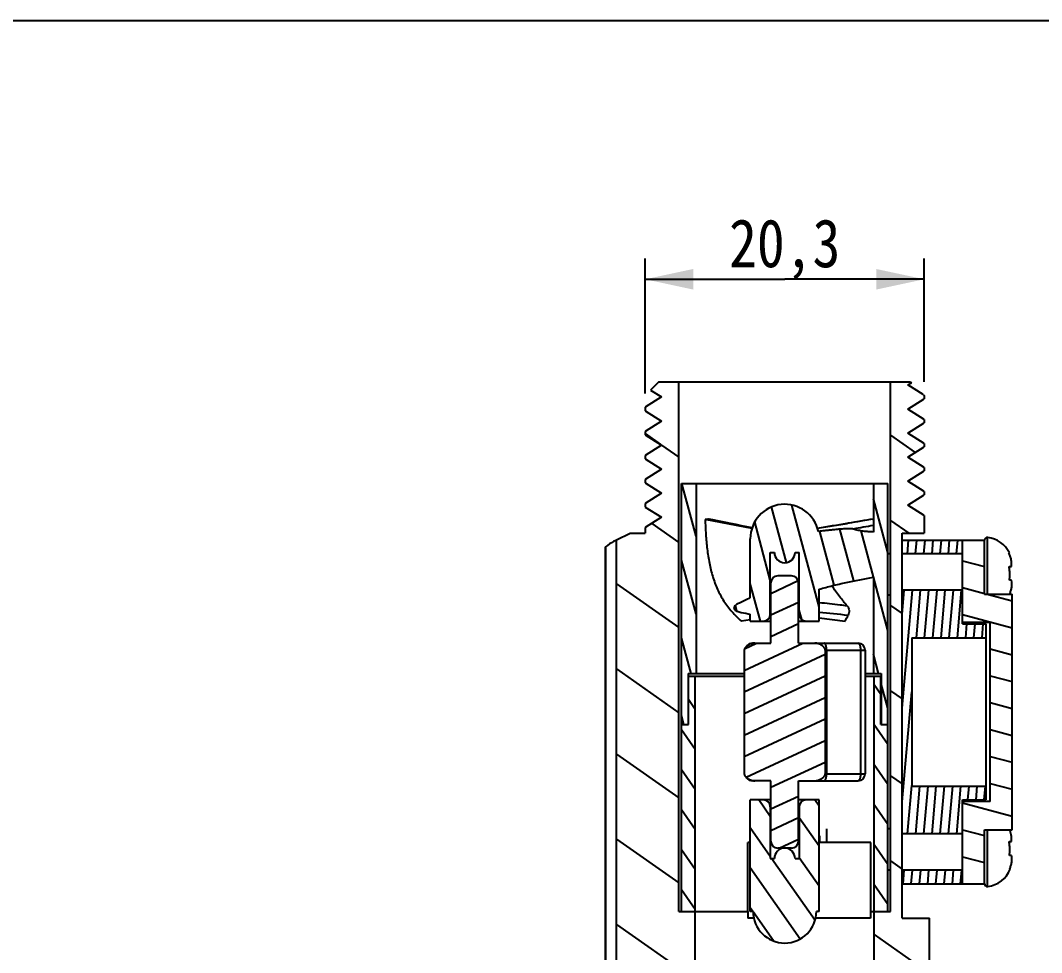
# Model space of a CAD drawing. Header units: millimetres. Extents: x 0 to 297, y 0 to 210.
# Drawn here: x 148.5 to 222.8, y 142.2 to 210 of the extents above; entities that cross this region are included whole.
import ezdxf

# ---------------------------------------------------------------- set-up
doc = ezdxf.new("R2010")
doc.units = ezdxf.units.MM
doc.header["$LTSCALE"] = 16.335
doc.layers.get('0').update_dxf_attribs({"linetype": 'CONTINUOUS'})
doc.layers.add('02___PRT_ALL_AXES', color=7, linetype='CONTINUOUS')
doc.styles.get("Standard").update_dxf_attribs({"font": 'txt', "width": 0.85})
doc.dimstyles.new('DIMSTYLE_1', dxfattribs={"dimtxt": 3.5, "dimasz": 3.5, "dimexe": 0.18, "dimexo": 0.0625, "dimgap": 0.09, "dimtad": 1, "dimdsep": 46, "dimtxsty": 'Standard', "dimblk": '_FILLED', "dimblk1": '_FILLED', "dimblk2": '_FILLED', "dimcen": 0.09, "dimadec": 0, "dimazin": 0, "dimtp": 0.01, "dimtm": 0.01, "dimtfac": 1, "dimtofl": 0, "dimtmove": 0, "dimatfit": 3, "dimldrblk": '_FILLED', "dimfxl": 0, "dimtolj": 1, "dimarcsym": 0})

# ---------------------------------------------------------------- blocks, each defined once
blk = doc.blocks.new('_FILLED')
at = {"color": 0, "linetype": 'ByBlock'}
blk.add_solid([(0, 0), (-1, 0.214), (-1, -0.214)], dxfattribs=at)
blk = doc.blocks.new('*D4')
at = {"color": 2, "linetype": 'Continuous'}
for p, q in [((193.923, 182.87), (193.923, 192.679)), ((214.223, 183.718), (214.223, 192.679)), ((193.923, 191.179), (204.073, 191.179)), ((214.223, 191.179), (204.073, 191.179))]:
    blk.add_line(p, q, dxfattribs=at)
at = {"color": 2, "linetype": 'Continuous', "xscale": 3.5, "yscale": 3.5, "zscale": 3.5, "rotation": 180}
blk.add_blockref('_FILLED', (193.923, 191.179), dxfattribs=at)
at = {"color": 2, "linetype": 'Continuous', "xscale": 3.5, "yscale": 3.5, "zscale": 3.5}
blk.add_blockref('_FILLED', (214.223, 191.179), dxfattribs=at)
at = {"color": 2, "linetype": 'Continuous', "insert": (204.073, 195.554), "char_height": 3.5, "width": 11.9, "attachment_point": 2, "line_spacing_factor": 0.9}
blk.add_mtext('20,3', dxfattribs=at)

msp = doc.modelspace()

# ---------------------------------------------------------------- hatches: boundary and pattern name
at = {"linetype": 'Continuous'}
h = msp.add_hatch(dxfattribs=at)
h.set_pattern_fill('DEFAULT__6', color=2, scale=5.071251, angle=325, style=0, pattern_type=0)
h.set_pattern_definition([(325, (0, 0), (2.90875, 4.15413), [])])
edge = h.paths.add_edge_path()
edge.add_line((194.923, 183.718), (196.373, 183.718))
edge.add_line((196.373, 145.218), (196.373, 183.718))
edge.add_line((196.373, 145.218), (197.573, 145.218))
edge.add_line((197.573, 145.218), (197.573, 128.718))
edge.add_line((194.573, 128.718), (197.573, 128.718))
edge.add_line((194.573, 128.759), (194.573, 128.718))
edge.add_line((193.573, 128.182), (194.573, 128.759))
edge.add_line((194.573, 127.604), (193.573, 128.182))
edge.add_line((194.573, 127.604), (194.573, 127.009))
edge.add_line((193.573, 126.432), (194.573, 127.009))
edge.add_line((194.573, 125.854), (193.573, 126.432))
edge.add_line((194.573, 125.854), (194.573, 125.259))
edge.add_line((193.573, 124.682), (194.573, 125.259))
edge.add_line((194.573, 124.104), (193.573, 124.682))
edge.add_line((194.573, 124.104), (194.573, 123.509))
edge.add_line((193.573, 122.932), (194.573, 123.509))
edge.add_line((194.573, 122.354), (193.573, 122.932))
edge.add_line((194.573, 122.354), (194.573, 121.759))
edge.add_line((193.573, 121.182), (194.573, 121.759))
edge.add_line((194.573, 120.604), (193.573, 121.182))
edge.add_line((194.573, 120.604), (194.573, 120.009))
edge.add_line((193.573, 119.432), (194.573, 120.009))
edge.add_line((194.573, 118.854), (193.573, 119.432))
edge.add_line((194.573, 118.854), (194.573, 117.718))
edge.add_line((192.824, 117.718), (194.573, 117.718))
edge.add_line((192.824, 117.718), (191.835, 118.213))
edge.add_line((191.835, 118.213), (191.835, 172.223))
edge.add_line((191.835, 172.223), (192.824, 172.718))
edge.add_line((192.824, 172.718), (193.923, 172.718))
edge.add_line((193.923, 173.12), (193.923, 172.718))
edge.add_line((195.123, 173.87), (193.923, 173.12))
edge.add_line((193.923, 174.62), (195.123, 173.87))
edge.add_line((193.923, 174.87), (193.923, 174.62))
edge.add_line((195.123, 175.62), (193.923, 174.87))
edge.add_line((193.923, 176.37), (195.123, 175.62))
edge.add_line((193.923, 176.62), (193.923, 176.37))
edge.add_line((195.123, 177.37), (193.923, 176.62))
edge.add_line((193.923, 178.12), (195.123, 177.37))
edge.add_line((193.923, 178.37), (193.923, 178.12))
edge.add_line((195.123, 179.12), (193.923, 178.37))
edge.add_line((193.923, 179.87), (195.123, 179.12))
edge.add_line((193.923, 180.12), (193.923, 179.87))
edge.add_line((195.123, 180.87), (193.923, 180.12))
edge.add_line((193.923, 181.62), (195.123, 180.87))
edge.add_line((193.923, 181.87), (193.923, 181.62))
edge.add_line((195.123, 182.62), (193.923, 181.87))
edge.add_line((194.324, 183.119), (195.123, 182.62))
edge.add_line((194.923, 183.718), (194.324, 183.119))
edge = h.paths.add_edge_path()
edge.add_line((211.773, 183.718), (213.223, 183.718))
edge.add_line((213.223, 183.718), (213.282, 183.658))
edge.add_line((213.023, 183.495), (213.282, 183.658))
edge.add_line((214.148, 182.792), (213.023, 183.495))
edge.add_line((214.148, 182.792), (214.223, 182.718))
edge.add_line((214.223, 182.718), (214.223, 182.495))
edge.add_line((213.023, 181.745), (214.223, 182.495))
edge.add_line((214.223, 180.995), (213.023, 181.745))
edge.add_line((214.223, 180.995), (214.223, 180.745))
edge.add_line((213.023, 179.995), (214.223, 180.745))
edge.add_line((214.223, 179.245), (213.023, 179.995))
edge.add_line((214.223, 179.245), (214.223, 178.995))
edge.add_line((213.023, 178.245), (214.223, 178.995))
edge.add_line((214.223, 177.495), (213.023, 178.245))
edge.add_line((214.223, 177.495), (214.223, 177.245))
edge.add_line((213.023, 176.495), (214.223, 177.245))
edge.add_line((214.223, 175.745), (213.023, 176.495))
edge.add_line((214.223, 175.745), (214.223, 175.495))
edge.add_line((213.023, 174.745), (214.223, 175.495))
edge.add_line((214.223, 173.995), (213.023, 174.745))
edge.add_line((214.223, 173.995), (214.223, 172.718))
edge.add_line((212.608, 172.718), (214.223, 172.718))
edge.add_line((212.608, 144.718), (212.608, 172.718))
edge.add_line((212.608, 144.718), (214.608, 144.718))
edge.add_line((214.608, 141.218), (214.608, 144.718))
edge.add_line((213.308, 141.218), (214.608, 141.218))
edge.add_line((213.308, 140.634), (213.308, 141.218))
edge.add_line((212.808, 139.768), (213.308, 140.634))
edge.add_line((212.558, 139.768), (212.808, 139.768))
edge.add_line((212.058, 140.634), (212.558, 139.768))
edge.add_line((211.558, 139.768), (212.058, 140.634))
edge.add_line((211.308, 139.768), (211.558, 139.768))
edge.add_line((210.808, 140.634), (211.308, 139.768))
edge.add_line((210.573, 140.226), (210.808, 140.634))
edge.add_line((210.573, 145.218), (210.573, 140.226))
edge.add_line((210.573, 145.218), (211.773, 145.218))
edge.add_line((211.773, 145.218), (211.773, 183.718))
edge = h.paths.add_edge_path()
edge.add_line((213.573, 117.718), (215.321, 117.718))
edge.add_line((213.573, 117.979), (213.573, 117.718))
edge.add_line((214.573, 118.557), (213.573, 117.979))
edge.add_line((213.573, 119.134), (214.573, 118.557))
edge.add_line((213.573, 119.729), (213.573, 119.134))
edge.add_line((214.573, 120.307), (213.573, 119.729))
edge.add_line((213.573, 120.884), (214.573, 120.307))
edge.add_line((213.573, 121.479), (213.573, 120.884))
edge.add_line((214.573, 122.057), (213.573, 121.479))
edge.add_line((213.573, 122.634), (214.573, 122.057))
edge.add_line((213.573, 123.229), (213.573, 122.634))
edge.add_line((214.573, 123.807), (213.573, 123.229))
edge.add_line((213.573, 124.384), (214.573, 123.807))
edge.add_line((213.573, 124.979), (213.573, 124.384))
edge.add_line((214.573, 125.557), (213.573, 124.979))
edge.add_line((213.573, 126.134), (214.573, 125.557))
edge.add_line((213.573, 126.729), (213.573, 126.134))
edge.add_line((214.573, 127.307), (213.573, 126.729))
edge.add_line((213.573, 127.884), (214.573, 127.307))
edge.add_line((213.573, 128.718), (213.573, 127.884))
edge.add_line((210.573, 128.718), (213.573, 128.718))
edge.add_line((210.573, 133.168), (210.573, 128.718))
edge.add_line((210.573, 133.168), (210.933, 133.168))
edge.add_line((211.433, 132.302), (210.933, 133.168))
edge.add_line((211.933, 133.168), (211.433, 132.302))
edge.add_line((211.933, 133.168), (212.183, 133.168))
edge.add_line((212.683, 132.302), (212.183, 133.168))
edge.add_line((213.183, 133.168), (212.683, 132.302))
edge.add_line((213.183, 133.168), (213.308, 133.168))
edge.add_line((213.308, 131.718), (213.308, 133.168))
edge.add_line((213.308, 131.718), (214.608, 131.718))
edge.add_line((214.608, 129.718), (214.608, 131.718))
edge.add_line((214.608, 129.718), (216.311, 129.718))
edge.add_line((216.311, 129.718), (216.311, 118.213))
edge.add_line((215.321, 117.718), (216.311, 118.213))
h = msp.add_hatch(dxfattribs=at)
h.set_pattern_fill('DEFAULT__3', color=2, scale=1.46294, angle=285, style=0, pattern_type=0)
h.set_pattern_definition([(285, (0, 0), (1.4130916, 0.378637), [])])
edge = h.paths.add_edge_path()
edge.add_line((211.573, 176.318), (210.523, 176.318))
edge.add_line((211.573, 176.318), (211.573, 158.818))
edge.add_line((211.573, 158.818), (211.098, 158.818))
edge.add_line((211.098, 162.518), (211.098, 158.818))
edge.add_line((210.523, 162.518), (211.098, 162.518))
edge.add_line((210.523, 169.513), (210.523, 162.518))
edge.add_spline(control_points=[(206.573, 168.643), (206.76, 168.697), (207.135, 168.799), (207.699, 168.94), (208.263, 169.07), (208.826, 169.192), (209.391, 169.305), (209.955, 169.412), (210.333, 169.48), (210.523, 169.513)], knot_values=[0, 0, 0, 0, 0.142857, 0.285714, 0.428571, 0.571429, 0.714286, 0.857143, 1, 1, 1, 1], degree=3, periodic=0)
edge.add_line((206.573, 166.318), (206.573, 168.643))
edge.add_line((205.623, 166.318), (206.573, 166.318))
edge.add_spline(control_points=[(205.123, 166.818), (205.123, 166.525), (205.33, 166.318), (205.623, 166.318)], knot_values=[0, 0, 0, 0, 1, 1, 1, 1], weights=[1, 0.804738, 0.804738, 1], degree=3, periodic=0)
edge.add_line((205.123, 166.818), (205.123, 171.318))
edge.add_line((204.823, 171.318), (205.123, 171.318))
edge.add_spline(control_points=[(204.073, 170.568), (204.512, 170.568), (204.823, 170.878), (204.823, 171.318)], knot_values=[0, 0, 0, 0, 1, 1, 1, 1], weights=[1, 0.804738, 0.804738, 1], degree=3, periodic=0)
edge.add_spline(control_points=[(204.073, 170.568), (203.633, 170.568), (203.323, 170.878), (203.323, 171.318)], knot_values=[0, 0, 0, 0, 1, 1, 1, 1], weights=[1, 0.804738, 0.804738, 1], degree=3, periodic=0)
edge.add_line((203.023, 171.318), (203.323, 171.318))
edge.add_line((203.023, 166.818), (203.023, 171.318))
edge.add_spline(control_points=[(203.023, 166.818), (203.023, 166.525), (202.815, 166.318), (202.523, 166.318)], knot_values=[0, 0, 0, 0, 1, 1, 1, 1], weights=[1, 0.804738, 0.804738, 1], degree=3, periodic=0)
edge.add_line((201.573, 166.318), (202.523, 166.318))
edge.add_line((201.573, 166.318), (201.573, 166.829))
edge.add_arc((204.72, 185.324), 18.761, 258.25864, 260.3409)
edge.add_spline(control_points=[(200.78, 167.64), (200.752, 167.628), (200.697, 167.602), (200.619, 167.561), (200.548, 167.517), (200.483, 167.466), (200.429, 167.411), (200.392, 167.353), (200.376, 167.293), (200.383, 167.235), (200.412, 167.18), (200.46, 167.13), (200.523, 167.086), (200.601, 167.046), (200.692, 167.011), (200.793, 166.98), (200.865, 166.963), (200.903, 166.956)], knot_values=[0, 0, 0, 0, 0.066667, 0.133333, 0.2, 0.266667, 0.333333, 0.4, 0.466667, 0.533333, 0.6, 0.666667, 0.733333, 0.8, 0.866667, 0.933333, 1, 1, 1, 1], degree=3, periodic=0)
edge.add_spline(control_points=[(201.573, 168.029), (201.451, 167.961), (201.198, 167.828), (200.923, 167.702), (200.78, 167.64)], knot_values=[0, 0, 0, 0, 0.5, 1, 1, 1, 1], degree=3, periodic=0)
edge.add_line((201.573, 168.029), (201.573, 172.318))
edge.add_spline(control_points=[(201.573, 172.318), (201.573, 173.782), (202.608, 174.818), (204.073, 174.818)], knot_values=[0, 0, 0, 0, 1, 1, 1, 1], weights=[1, 0.804738, 0.804738, 1], degree=3, periodic=0)
edge.add_spline(control_points=[(206.518, 172.838), (206.262, 174.043), (205.304, 174.818), (204.073, 174.818)], knot_values=[0, 0, 0, 0, 1, 1, 1, 1], weights=[1, 0.851463, 0.851463, 1], degree=3, periodic=0)
edge.add_spline(control_points=[(209.051, 173.019), (209.046, 173.021), (209.037, 173.024), (209.022, 173.027), (209.006, 173.031), (208.988, 173.033), (208.969, 173.036), (208.949, 173.038), (208.927, 173.039), (208.904, 173.041), (208.88, 173.042), (208.855, 173.042), (208.828, 173.043), (208.799, 173.043), (208.769, 173.043), (208.738, 173.043), (208.705, 173.042), (208.67, 173.041), (208.633, 173.04), (208.595, 173.039), (208.555, 173.037), (208.513, 173.035), (208.47, 173.033), (208.423, 173.03), (208.372, 173.027), (208.317, 173.024), (208.258, 173.019), (208.192, 173.014), (208.12, 173.009), (208.042, 173.002), (207.955, 172.995), (207.86, 172.986), (207.756, 172.976), (207.643, 172.965), (207.519, 172.953), (207.384, 172.938), (207.237, 172.922), (207.078, 172.905), (206.906, 172.885), (206.721, 172.863), (206.587, 172.846), (206.518, 172.838)], knot_values=[0, 0, 0, 0, 0.025641, 0.051282, 0.076923, 0.102564, 0.128205, 0.153846, 0.179487, 0.205128, 0.230769, 0.25641, 0.282051, 0.307692, 0.333333, 0.358974, 0.384615, 0.410256, 0.435897, 0.461538, 0.487179, 0.512821, 0.538462, 0.564103, 0.589744, 0.615385, 0.641026, 0.666667, 0.692308, 0.717949, 0.74359, 0.769231, 0.794872, 0.820513, 0.846154, 0.871795, 0.897436, 0.923077, 0.948718, 0.974359, 1, 1, 1, 1], degree=3, periodic=0)
edge.add_spline(control_points=[(210.523, 172.803), (210.437, 172.807), (210.268, 172.816), (210.016, 172.834), (209.765, 172.86), (209.519, 172.896), (209.277, 172.945), (209.124, 172.991), (209.051, 173.019)], knot_values=[0, 0, 0, 0, 0.166667, 0.333333, 0.5, 0.666667, 0.833333, 1, 1, 1, 1], degree=3, periodic=0)
edge.add_line((210.523, 176.318), (210.523, 172.803))
edge = h.paths.add_edge_path()
edge.add_line((197.623, 176.318), (196.573, 176.318))
edge.add_line((197.623, 176.318), (197.623, 162.518))
edge.add_line((197.048, 162.518), (197.623, 162.518))
edge.add_line((197.048, 162.518), (197.048, 158.818))
edge.add_line((197.048, 158.818), (196.573, 158.818))
edge.add_line((196.573, 176.318), (196.573, 158.818))
h = msp.add_hatch(dxfattribs=at)
h.set_pattern_fill('DEFAULT__2', color=2, scale=0.594156, angle=85, style=0, pattern_type=0)
h.set_pattern_definition([(85, (0, 0), (-0.5918953, 0.0517841), [])])
edge = h.paths.add_edge_path()
edge.add_line((212.608, 147.218), (212.608, 148.218))
edge.add_line((217.008, 148.218), (212.608, 148.218))
edge.add_line((217.008, 147.218), (217.008, 148.218))
edge.add_line((212.608, 147.218), (217.008, 147.218))
edge = h.paths.add_edge_path()
edge.add_line((212.608, 150.86), (212.608, 168.575))
edge.add_line((217.008, 168.575), (212.608, 168.575))
edge.add_line((217.008, 166.118), (217.008, 168.575))
edge.add_line((217.008, 166.118), (218.708, 166.118))
edge.add_line((218.708, 166.118), (218.708, 165.118))
edge.add_line((213.308, 165.118), (218.708, 165.118))
edge.add_line((213.308, 165.118), (213.308, 154.318))
edge.add_line((213.308, 154.318), (218.708, 154.318))
edge.add_line((218.708, 154.318), (218.708, 153.318))
edge.add_line((217.008, 153.318), (218.708, 153.318))
edge.add_line((217.008, 150.86), (217.008, 153.318))
edge.add_line((217.008, 150.86), (212.608, 150.86))
edge = h.paths.add_edge_path()
edge.add_line((212.608, 171.218), (212.608, 172.218))
edge.add_line((212.608, 172.218), (217.008, 172.218))
edge.add_line((217.008, 171.218), (217.008, 172.218))
edge.add_line((217.008, 171.218), (212.608, 171.218))
h = msp.add_hatch(dxfattribs=at)
h.set_pattern_fill('DEFAULT__1', color=2, scale=1.889404, angle=165, style=0, pattern_type=0)
h.set_pattern_definition([(165, (0, 0), (-0.489014, -1.825024), [])])
edge = h.paths.add_edge_path()
edge.add_line((220.608, 151.156), (220.608, 168.279))
edge.add_line((218.608, 151.156), (220.608, 151.156))
edge.add_line((218.608, 147.218), (218.608, 151.156))
edge.add_line((217.008, 147.218), (218.608, 147.218))
edge.add_line((217.008, 153.218), (217.008, 147.218))
edge.add_line((219.008, 153.218), (217.008, 153.218))
edge.add_line((219.008, 153.218), (219.008, 166.218))
edge.add_line((219.008, 166.218), (217.008, 166.218))
edge.add_line((217.008, 172.218), (217.008, 166.218))
edge.add_line((217.008, 172.218), (218.608, 172.218))
edge.add_line((218.608, 168.279), (218.608, 172.218))
edge.add_line((218.608, 168.279), (220.608, 168.279))
h = msp.add_hatch(dxfattribs=at)
h.set_pattern_fill('DEFAULT__4', color=2, scale=1.420172, angle=205, style=0, pattern_type=0)
h.set_pattern_definition([(205, (0, 0), (0.6001906, -1.287113), [])])
edge = h.paths.add_edge_path()
edge.add_line((206.253, 164.718), (205.073, 164.718))
edge.add_spline(control_points=[(207.014, 164.218), (207.014, 164.237), (207.008, 164.275), (206.987, 164.33), (206.957, 164.38), (206.922, 164.424), (206.882, 164.465), (206.836, 164.505), (206.784, 164.544), (206.725, 164.583), (206.655, 164.62), (206.574, 164.656), (206.482, 164.688), (206.375, 164.711), (206.295, 164.718), (206.253, 164.718)], knot_values=[0, 0, 0, 0, 0.076923, 0.153846, 0.230769, 0.307692, 0.384615, 0.461538, 0.538462, 0.615385, 0.692308, 0.769231, 0.846154, 0.923077, 1, 1, 1, 1], degree=3, periodic=0)
edge.add_line((207.014, 164.218), (207.014, 155.218))
edge.add_spline(control_points=[(206.253, 154.718), (206.295, 154.718), (206.375, 154.724), (206.482, 154.748), (206.575, 154.779), (206.656, 154.815), (206.725, 154.853), (206.785, 154.892), (206.837, 154.931), (206.882, 154.97), (206.922, 155.012), (206.957, 155.056), (206.987, 155.105), (207.008, 155.16), (207.014, 155.198), (207.014, 155.218)], knot_values=[0, 0, 0, 0, 0.076923, 0.153846, 0.230769, 0.307692, 0.384615, 0.461538, 0.538462, 0.615385, 0.692308, 0.769231, 0.846154, 0.923077, 1, 1, 1, 1], degree=3, periodic=0)
edge.add_line((206.253, 154.718), (205.073, 154.718))
edge.add_line((205.073, 150.318), (205.073, 154.718))
edge.add_spline(control_points=[(204.573, 149.818), (204.865, 149.818), (205.073, 150.025), (205.073, 150.318)], knot_values=[0, 0, 0, 0, 1, 1, 1, 1], weights=[1, 0.804738, 0.804738, 1], degree=3, periodic=0)
edge.add_line((204.573, 149.818), (203.573, 149.818))
edge.add_spline(control_points=[(203.573, 149.818), (203.28, 149.818), (203.073, 150.025), (203.073, 150.318)], knot_values=[0, 0, 0, 0, 1, 1, 1, 1], weights=[1, 0.804738, 0.804738, 1], degree=3, periodic=0)
edge.add_line((203.073, 150.318), (203.073, 154.718))
edge.add_line((203.073, 154.718), (201.892, 154.718))
edge.add_spline(control_points=[(201.131, 155.218), (201.131, 155.198), (201.137, 155.16), (201.158, 155.105), (201.188, 155.056), (201.223, 155.011), (201.263, 154.97), (201.309, 154.931), (201.36, 154.891), (201.42, 154.853), (201.49, 154.815), (201.571, 154.779), (201.663, 154.748), (201.77, 154.724), (201.85, 154.718), (201.892, 154.718)], knot_values=[0, 0, 0, 0, 0.076923, 0.153846, 0.230769, 0.307692, 0.384615, 0.461538, 0.538462, 0.615385, 0.692308, 0.769231, 0.846154, 0.923077, 1, 1, 1, 1], degree=3, periodic=0)
edge.add_line((201.131, 164.218), (201.131, 155.218))
edge.add_spline(control_points=[(201.892, 164.718), (201.85, 164.718), (201.77, 164.711), (201.663, 164.688), (201.571, 164.656), (201.49, 164.62), (201.42, 164.582), (201.361, 164.544), (201.309, 164.505), (201.263, 164.465), (201.223, 164.424), (201.188, 164.379), (201.158, 164.33), (201.137, 164.275), (201.131, 164.237), (201.131, 164.218)], knot_values=[0, 0, 0, 0, 0.076923, 0.153846, 0.230769, 0.307692, 0.384615, 0.461538, 0.538462, 0.615385, 0.692308, 0.769231, 0.846154, 0.923077, 1, 1, 1, 1], degree=3, periodic=0)
edge.add_line((203.073, 164.718), (201.892, 164.718))
edge.add_line((203.073, 164.718), (203.073, 169.118))
edge.add_spline(control_points=[(203.073, 169.118), (203.073, 169.411), (203.28, 169.618), (203.573, 169.618)], knot_values=[0, 0, 0, 0, 1, 1, 1, 1], weights=[1, 0.804738, 0.804738, 1], degree=3, periodic=0)
edge.add_line((204.573, 169.618), (203.573, 169.618))
edge.add_spline(control_points=[(205.073, 169.118), (205.073, 169.411), (204.865, 169.618), (204.573, 169.618)], knot_values=[0, 0, 0, 0, 1, 1, 1, 1], weights=[1, 0.804738, 0.804738, 1], degree=3, periodic=0)
edge.add_line((205.073, 164.718), (205.073, 169.118))
h = msp.add_hatch(dxfattribs=at)
h.set_pattern_fill('DEFAULT__5', color=2, scale=1.668143, angle=125, style=0, pattern_type=0)
h.set_pattern_definition([(125, (0, 0), (-1.366463, -0.956808), [])])
edge = h.paths.add_edge_path()
edge.add_line((197.573, 145.218), (197.573, 162.318))
edge.add_line((196.573, 145.218), (197.573, 145.218))
edge.add_line((196.573, 145.218), (196.573, 158.818))
edge.add_line((196.573, 158.818), (197.073, 158.818))
edge.add_line((197.073, 158.818), (197.073, 162.318))
edge.add_line((197.073, 162.318), (197.573, 162.318))
edge = h.paths.add_edge_path()
edge.add_line((210.573, 162.318), (211.073, 162.318))
edge.add_line((211.073, 158.818), (211.073, 162.318))
edge.add_line((211.073, 158.818), (211.573, 158.818))
edge.add_line((211.573, 145.218), (211.573, 158.818))
edge.add_line((210.573, 145.218), (211.573, 145.218))
edge.add_line((210.573, 145.218), (210.573, 162.318))
edge = h.paths.add_edge_path()
edge.add_spline(control_points=[(204.073, 142.918), (202.725, 142.918), (201.773, 143.87), (201.773, 145.218)], knot_values=[0, 0, 0, 0, 1, 1, 1, 1], weights=[1, 0.804738, 0.804738, 1], degree=3, periodic=0)
edge.add_line((201.773, 145.218), (201.573, 145.218))
edge.add_line((201.573, 145.218), (201.573, 153.318))
edge.add_line((202.523, 153.318), (201.573, 153.318))
edge.add_spline(control_points=[(203.023, 152.818), (203.023, 153.111), (202.815, 153.318), (202.523, 153.318)], knot_values=[0, 0, 0, 0, 1, 1, 1, 1], weights=[1, 0.804738, 0.804738, 1], degree=3, periodic=0)
edge.add_line((203.023, 152.818), (203.023, 149.068))
edge.add_line((203.023, 149.068), (203.323, 149.068))
edge.add_spline(control_points=[(204.073, 149.818), (203.633, 149.818), (203.323, 149.507), (203.323, 149.068)], knot_values=[0, 0, 0, 0, 1, 1, 1, 1], weights=[1, 0.804738, 0.804738, 1], degree=3, periodic=0)
edge.add_spline(control_points=[(204.073, 149.818), (204.512, 149.818), (204.823, 149.507), (204.823, 149.068)], knot_values=[0, 0, 0, 0, 1, 1, 1, 1], weights=[1, 0.804738, 0.804738, 1], degree=3, periodic=0)
edge.add_line((204.823, 149.068), (205.123, 149.068))
edge.add_line((205.123, 152.818), (205.123, 149.068))
edge.add_spline(control_points=[(205.123, 152.818), (205.123, 153.111), (205.33, 153.318), (205.623, 153.318)], knot_values=[0, 0, 0, 0, 1, 1, 1, 1], weights=[1, 0.804738, 0.804738, 1], degree=3, periodic=0)
edge.add_line((206.573, 153.318), (205.623, 153.318))
edge.add_line((206.573, 145.218), (206.573, 153.318))
edge.add_line((206.573, 145.218), (206.373, 145.218))
edge.add_spline(control_points=[(204.073, 142.918), (205.42, 142.918), (206.373, 143.87), (206.373, 145.218)], knot_values=[0, 0, 0, 0, 1, 1, 1, 1], weights=[1, 0.804738, 0.804738, 1], degree=3, periodic=0)

# ---------------------------------------------------------------- linework, layer by layer
at = {"color": 7, "linetype": 'Continuous'}
for p, q in [((0, 210), (297, 210)), ((194.923, 183.718), (194.324, 183.119)), ((194.923, 183.718), (213.223, 183.718)), ((196.373, 145.218), (196.373, 183.718)), ((211.773, 145.218), (211.773, 183.718)), ((213.023, 183.495), (213.282, 183.658)), ((214.148, 182.792), (213.023, 183.495)), ((213.223, 183.718), (213.282, 183.658)), ((194.324, 183.119), (195.123, 182.62)), ((214.148, 182.792), (214.223, 182.718)), ((214.223, 182.718), (214.223, 182.495)), ((195.123, 182.62), (193.923, 181.87)), ((213.023, 181.745), (214.223, 182.495)), ((193.923, 181.87), (193.923, 181.62)), ((193.923, 181.62), (195.123, 180.87)), ((214.223, 180.995), (213.023, 181.745)), ((195.123, 180.87), (193.923, 180.12)), ((213.023, 179.995), (214.223, 180.745)), ((214.223, 180.995), (214.223, 180.745)), ((193.923, 180.12), (193.923, 179.87)), ((193.923, 179.87), (195.123, 179.12)), ((214.223, 179.245), (213.023, 179.995)), ((195.123, 179.12), (193.923, 178.37)), ((213.023, 178.245), (214.223, 178.995)), ((214.223, 179.245), (214.223, 178.995)), ((193.923, 178.37), (193.923, 178.12)), ((214.223, 177.495), (213.023, 178.245)), ((193.923, 178.12), (195.123, 177.37)), ((214.223, 177.495), (214.223, 177.245)), ((195.123, 177.37), (193.923, 176.62)), ((213.023, 176.495), (214.223, 177.245)), ((193.923, 176.62), (193.923, 176.37)), ((193.923, 176.37), (195.123, 175.62)), ((196.573, 145.218), (196.573, 176.318)), ((196.573, 176.318), (211.573, 176.318)), ((197.623, 176.318), (197.623, 162.518)), ((210.523, 176.318), (210.523, 172.803)), ((211.573, 145.218), (211.573, 176.318)), ((214.223, 175.745), (213.023, 176.495)), ((195.123, 175.62), (193.923, 174.87)), ((213.023, 174.745), (214.223, 175.495)), ((214.223, 175.745), (214.223, 175.495)), ((193.923, 174.87), (193.923, 174.62)), ((193.923, 174.62), (195.123, 173.87)), ((214.223, 173.995), (213.023, 174.745)), ((195.123, 173.87), (193.923, 173.12)), ((214.223, 173.995), (214.223, 172.718)), ((193.923, 173.12), (193.923, 172.718)), ((201.695, 173.067), (198.294, 173.712)), ((198.541, 173.74), (198.579, 173.738)), ((198.541, 173.74), (198.578, 173.732)), ((206.444, 173.081), (208.614, 173.424)), ((208.634, 173.428), (208.601, 173.422)), ((209.867, 173.635), (208.614, 173.424)), ((208.7, 173.439), (208.643, 173.429)), ((210.499, 173.74), (209.867, 173.635)), ((191.835, 172.223), (192.824, 172.718)), ((192.824, 172.718), (193.923, 172.718)), ((201.573, 168.029), (201.573, 172.318)), ((212.608, 144.718), (212.608, 172.718)), ((212.608, 172.718), (214.223, 172.718)), ((218.83, 168.279), (218.83, 172.405)), ((191.023, 171.719), (191.035, 171.731)), ((191.023, 171.719), (191.023, 118.716)), ((191.035, 171.731), (191.035, 118.704)), ((191.835, 118.213), (191.835, 172.223)), ((212.608, 172.218), (218.608, 172.218)), ((217.008, 166.118), (217.008, 172.218)), ((218.608, 168.279), (218.608, 172.218)), ((203.023, 166.818), (203.023, 171.318)), ((203.023, 171.318), (203.323, 171.318)), ((204.823, 171.318), (205.123, 171.318)), ((205.123, 166.818), (205.123, 171.318)), ((211.773, 171.218), (211.573, 171.218)), ((217.008, 171.218), (212.608, 171.218)), ((220.369, 171.289), (220.408, 171.289)), ((220.392, 170.289), (220.556, 170.289)), ((204.573, 169.618), (203.573, 169.618)), ((210.523, 169.513), (210.523, 162.518)), ((203.073, 164.718), (203.073, 169.118)), ((205.073, 164.718), (205.073, 169.118)), ((206.573, 166.318), (206.573, 168.643)), ((217.008, 168.575), (212.608, 168.575)), ((220.57, 169.289), (220.414, 169.289)), ((211.773, 168.218), (211.573, 168.218)), ((218.608, 168.279), (220.608, 168.279)), ((220.471, 168.289), (220.435, 168.289)), ((220.608, 151.156), (220.608, 168.279)), ((201.573, 166.421), (200.932, 166.324)), ((201.573, 166.318), (201.573, 166.829)), ((203.023, 166.818), (203.073, 166.818)), ((205.073, 166.818), (205.123, 166.818)), ((206.573, 166.574), (208.46, 166.324)), ((201.573, 166.318), (203.073, 166.318)), ((205.073, 166.318), (206.573, 166.318)), ((219.008, 166.218), (217.008, 166.218)), ((217.008, 166.118), (218.708, 166.118)), ((218.708, 166.118), (218.708, 153.318)), ((219.008, 153.218), (219.008, 166.218)), ((213.308, 165.118), (213.308, 154.318)), ((213.308, 165.118), (218.708, 165.118)), ((201.131, 164.218), (201.131, 155.218)), ((201.722, 164.718), (203.073, 164.718)), ((205.073, 164.718), (209.412, 164.718)), ((207.014, 164.218), (207.014, 155.218)), ((207.014, 164.218), (209.912, 164.218)), ((207.114, 164.218), (207.114, 155.218)), ((209.583, 164.218), (209.583, 155.218)), ((209.912, 164.218), (209.912, 155.218)), ((197.048, 162.518), (197.048, 158.818)), ((197.048, 162.518), (201.131, 162.518)), ((197.073, 158.818), (197.073, 162.318)), ((197.073, 162.318), (201.131, 162.318)), ((197.573, 128.718), (197.573, 162.318)), ((209.912, 162.518), (211.098, 162.518)), ((209.912, 162.318), (211.073, 162.318)), ((210.573, 140.226), (210.573, 162.318)), ((211.073, 158.818), (211.073, 162.318)), ((211.098, 162.518), (211.098, 158.818)), ((196.573, 158.818), (197.073, 158.818)), ((211.073, 158.818), (211.573, 158.818)), ((207.014, 155.218), (209.912, 155.218)), ((203.073, 154.718), (201.722, 154.718)), ((203.073, 150.318), (203.073, 154.718)), ((205.073, 150.318), (205.073, 154.718)), ((205.073, 154.718), (209.412, 154.718)), ((213.308, 154.318), (218.708, 154.318)), ((201.573, 145.218), (201.573, 153.318)), ((203.073, 153.318), (201.573, 153.318)), ((206.573, 153.318), (205.073, 153.318)), ((206.573, 145.218), (206.573, 153.318)), ((217.008, 153.318), (218.708, 153.318)), ((217.008, 147.218), (217.008, 153.318)), ((219.008, 153.218), (217.008, 153.218)), ((203.023, 152.818), (203.023, 149.068)), ((203.073, 152.818), (203.023, 152.818)), ((205.123, 152.818), (205.073, 152.818)), ((205.123, 152.818), (205.123, 149.068)), ((207.108, 151.218), (207.108, 150.218)), ((211.773, 151.218), (211.573, 151.218)), ((217.008, 150.86), (212.608, 150.86)), ((218.608, 151.156), (220.608, 151.156)), ((218.608, 147.218), (218.608, 151.156)), ((218.83, 147.03), (218.83, 151.156)), ((201.573, 150.218), (201.386, 150.218)), ((210.333, 150.218), (206.573, 150.218)), ((206.608, 150.718), (206.608, 150.218)), ((220.392, 150.289), (220.556, 150.289)), ((204.573, 149.818), (203.573, 149.818)), ((220.57, 149.289), (220.414, 149.289)), ((203.023, 149.068), (203.323, 149.068)), ((204.823, 149.068), (205.123, 149.068)), ((211.773, 148.218), (211.573, 148.218)), ((217.008, 148.218), (212.608, 148.218)), ((220.471, 148.289), (220.435, 148.289)), ((212.608, 147.218), (218.608, 147.218)), ((196.373, 145.218), (201.395, 145.218)), ((201.773, 145.218), (201.573, 145.218)), ((206.573, 145.218), (206.373, 145.218)), ((210.31, 145.218), (211.773, 145.218)), ((201.832, 144.718), (201.395, 144.718)), ((210.31, 144.718), (206.313, 144.718)), ((212.608, 144.718), (214.608, 144.718)), ((214.608, 137.295), (214.608, 144.718))]:
    msp.add_line(p, q, dxfattribs=at)
msp.add_lwpolyline([(201.704, 173.102), (200.942, 173.259), (199.794, 173.492), (198.579, 173.737)], dxfattribs=at)
for centre, radius, start, end in [((204.073, 172.318), 2.5, 12.00884, 180), ((65.772, -491.854), 678.707, 78.446591, 78.715798), ((354.554, -693.543), 879.164, 99.55609, 99.698202), ((316.628, -434.955), 617.418, 99.895631, 100.034301), ((218.808, 172.206), 0.2, 83.62063, 176.82796), ((218.608, 170.418), 2, 25.82743, 83.62063), ((204.073, 171.318), 0.75, 180, 360), ((203.573, 169.118), 0.5, 90, 180), ((204.573, 169.118), 0.5, 0, 90), ((217.135, 169.714), 3.306, 352.61866, 0.06751), ((218.608, 169.018), 2, 338.33733, 338.52091), ((204.726, 185.353), 18.79, 258.26042, 260.33951), ((202.523, 166.818), 0.5, 270, 360), ((205.623, 166.818), 0.5, 180, 270), ((192.229, 24.357), 143.324, 83.4083, 84.25647), ((179.648, 182.17), 32.882, 331.18952, 332.00194), ((201.722, 164.218), 0.5, 90.0002, 142.64831), ((209.412, 164.218), 0.5, 0.00107, 89.99857), ((209.412, 155.218), 0.5, 270.0003, 0.00016), ((201.722, 155.218), 0.5, 217.34965, 270.00133), ((202.523, 152.818), 0.5, 0, 90), ((205.623, 152.818), 0.5, 90, 180), ((218.465, 150.321), 2.136, 12.65438, 23.01162), ((203.573, 150.318), 0.5, 180, 270), ((204.573, 150.318), 0.5, 270, 360), ((204.073, 149.068), 0.75, 0, 180), ((217.135, 149.714), 3.306, 352.61866, 0.06751), ((218.608, 149.018), 2, 276.37937, 338.52091), ((218.808, 147.229), 0.2, 183.17204, 276.37937), ((204.073, 145.218), 2.3, 180, 360)]:
    msp.add_arc(centre, radius, start, end, dxfattribs=at)
for points, knots in [([(198.541, 173.74), (198.519, 173.738), (198.437, 173.729), (198.355, 173.72), (198.294, 173.712)], [0, 0, 0, 0, 0.263259, 1, 1, 1, 1]), ([(198.294, 173.712), (198.301, 173.353), (198.327, 172.638), (198.419, 171.579), (198.577, 170.548), (198.82, 169.56), (199.165, 168.629), (199.629, 167.769), (200.217, 166.992), (200.684, 166.537), (200.932, 166.324)], [0, 0, 0, 0, 0.132966, 0.26451, 0.393391, 0.518738, 0.640506, 0.759843, 0.878889, 1, 1, 1, 1]), ([(209.051, 173.019), (209.038, 173.024), (209.012, 173.03), (208.96, 173.037), (208.894, 173.042), (208.814, 173.043), (208.735, 173.043), (208.655, 173.041), (208.549, 173.037), (208.417, 173.03), (208.258, 173.02), (208.099, 173.007), (207.941, 172.994), (207.73, 172.974), (207.466, 172.947), (207.15, 172.913), (206.834, 172.876), (206.623, 172.851), (206.518, 172.838)], [0, 0, 0, 0, 0.015609, 0.031232, 0.062477, 0.093727, 0.124977, 0.156228, 0.187478, 0.249979, 0.312481, 0.374983, 0.437484, 0.499986, 0.624989, 0.749993, 0.874996, 1, 1, 1, 1]), ([(210.523, 172.803), (210.398, 172.809), (210.15, 172.822), (209.778, 172.857), (209.47, 172.903), (209.228, 172.959), (209.109, 172.997), (209.051, 173.019)], [0, 0, 0, 0, 0.249997, 0.499985, 0.749944, 0.874987, 1, 1, 1, 1]), ([(210.499, 173.74), (210.502, 173.741), (210.507, 173.732), (210.51, 173.721), (210.512, 173.706), (210.515, 173.687), (210.516, 173.664), (210.518, 173.637), (210.52, 173.595), (210.521, 173.534), (210.522, 173.455), (210.522, 173.368), (210.522, 173.308), (210.522, 173.278)], [0, 0, 0, 0, 0.022724, 0.046255, 0.078663, 0.119816, 0.169431, 0.22704, 0.29211, 0.442188, 0.614213, 0.802365, 1, 1, 1, 1]), ([(191.835, 172.223), (191.767, 172.189), (191.49, 172.042), (191.227, 171.87), (191.035, 171.731)], [0, 0, 0, 0, 0.242271, 1, 1, 1, 1]), ([(220.549, 170.789), (220.53, 170.876), (220.48, 171.047), (220.409, 171.21), (220.369, 171.289)], [0, 0, 0, 0, 0.500011, 1, 1, 1, 1]), ([(220.556, 170.289), (220.564, 170.372), (220.569, 170.539), (220.559, 170.706), (220.549, 170.789)], [0, 0, 0, 0, 0.49982, 1, 1, 1, 1]), ([(220.441, 169.718), (220.441, 169.813), (220.433, 170.005), (220.409, 170.195), (220.392, 170.289)], [0, 0, 0, 0, 0.50001, 1, 1, 1, 1]), ([(206.573, 168.643), (206.897, 168.736), (207.549, 168.908), (208.864, 169.208), (209.858, 169.397), (210.523, 169.513)], [0, 0, 0, 0, 0.250001, 0.500007, 1, 1, 1, 1]), ([(208.626, 167.423), (208.43, 167.649), (208.037, 168.122), (207.677, 168.622), (207.503, 168.888)], [0, 0, 0, 0, 0.484871, 1, 1, 1, 1]), ([(220.435, 168.289), (220.469, 168.369), (220.526, 168.533), (220.563, 168.703), (220.576, 168.789)], [0, 0, 0, 0, 0.499986, 1, 1, 1, 1]), ([(220.576, 168.789), (220.583, 168.872), (220.587, 169.039), (220.579, 169.206), (220.57, 169.289)], [0, 0, 0, 0, 0.499874, 1, 1, 1, 1]), ([(200.78, 167.64), (200.734, 167.62), (200.665, 167.587), (200.577, 167.536), (200.515, 167.492), (200.457, 167.442), (200.408, 167.383), (200.382, 167.324), (200.378, 167.273), (200.387, 167.222), (200.421, 167.167), (200.478, 167.116), (200.543, 167.075), (200.634, 167.031), (200.754, 166.99), (200.853, 166.966), (200.903, 166.956)], [0, 0, 0, 0, 0.124983, 0.187493, 0.250005, 0.31252, 0.375025, 0.437448, 0.468768, 0.500139, 0.562517, 0.625003, 0.687518, 0.750034, 0.875001, 1, 1, 1, 1]), ([(208.626, 167.423), (208.454, 167.445), (207.77, 167.529), (207.085, 167.606), (206.572, 167.656)], [0, 0, 0, 0, 0.252453, 1, 1, 1, 1]), ([(208.626, 167.423), (208.663, 167.381), (208.722, 167.275), (208.76, 167.094), (208.75, 166.907), (208.71, 166.787), (208.682, 166.734)], [0, 0, 0, 0, 0.233496, 0.489532, 0.751423, 1, 1, 1, 1]), ([(201.892, 164.718), (201.81, 164.718), (201.687, 164.698), (201.534, 164.642), (201.425, 164.587), (201.323, 164.519), (201.246, 164.45), (201.194, 164.388), (201.161, 164.336), (201.137, 164.279), (201.131, 164.238), (201.131, 164.218)], [0, 0, 0, 0, 0.249578, 0.374664, 0.499739, 0.624798, 0.74981, 0.812363, 0.874916, 0.937461, 1, 1, 1, 1]), ([(201.375, 164.555), (201.396, 164.58), (201.445, 164.626), (201.53, 164.678), (201.624, 164.71), (201.689, 164.718), (201.722, 164.718)], [0, 0, 0, 0, 0.253925, 0.504672, 0.753087, 1, 1, 1, 1]), ([(207.014, 164.218), (207.014, 164.238), (207.008, 164.279), (206.984, 164.336), (206.951, 164.388), (206.899, 164.45), (206.822, 164.519), (206.72, 164.587), (206.611, 164.642), (206.458, 164.698), (206.335, 164.718), (206.253, 164.718)], [0, 0, 0, 0, 0.06254, 0.125085, 0.187637, 0.250191, 0.375203, 0.500261, 0.625337, 0.750423, 1, 1, 1, 1]), ([(207.114, 164.218), (207.114, 164.25), (207.112, 164.314), (207.102, 164.407), (207.087, 164.493), (207.066, 164.568), (207.041, 164.63), (207.016, 164.672), (206.993, 164.696), (206.977, 164.708), (206.96, 164.716), (206.948, 164.718), (206.943, 164.718)], [0, 0, 0, 0, 0.174617, 0.343463, 0.500697, 0.641548, 0.762108, 0.860267, 0.901201, 0.937331, 0.969731, 1, 1, 1, 1]), ([(209.412, 164.718), (209.418, 164.718), (209.429, 164.716), (209.446, 164.708), (209.463, 164.696), (209.485, 164.672), (209.51, 164.63), (209.535, 164.568), (209.556, 164.493), (209.571, 164.407), (209.581, 164.314), (209.583, 164.25), (209.583, 164.218)], [0, 0, 0, 0, 0.030269, 0.062669, 0.098799, 0.139733, 0.237892, 0.358452, 0.499303, 0.656537, 0.825383, 1, 1, 1, 1]), ([(201.131, 155.218), (201.131, 155.197), (201.137, 155.156), (201.161, 155.099), (201.194, 155.047), (201.246, 154.985), (201.323, 154.917), (201.425, 154.848), (201.534, 154.793), (201.687, 154.737), (201.81, 154.718), (201.892, 154.718)], [0, 0, 0, 0, 0.06254, 0.125084, 0.187637, 0.25019, 0.375202, 0.500261, 0.625336, 0.750422, 1, 1, 1, 1]), ([(206.253, 154.718), (206.335, 154.718), (206.458, 154.737), (206.611, 154.793), (206.72, 154.848), (206.822, 154.917), (206.899, 154.985), (206.951, 155.047), (206.984, 155.099), (207.008, 155.156), (207.014, 155.197), (207.014, 155.218)], [0, 0, 0, 0, 0.249578, 0.374664, 0.49974, 0.624798, 0.74981, 0.812364, 0.874916, 0.937461, 1, 1, 1, 1]), ([(206.943, 154.718), (206.948, 154.718), (206.96, 154.719), (206.977, 154.727), (206.993, 154.739), (207.016, 154.763), (207.041, 154.805), (207.066, 154.867), (207.087, 154.943), (207.102, 155.028), (207.112, 155.121), (207.114, 155.185), (207.114, 155.218)], [0, 0, 0, 0, 0.030269, 0.062669, 0.098799, 0.139733, 0.237892, 0.358452, 0.499303, 0.656537, 0.825383, 1, 1, 1, 1]), ([(209.583, 155.218), (209.583, 155.185), (209.581, 155.121), (209.571, 155.028), (209.556, 154.943), (209.535, 154.867), (209.51, 154.805), (209.485, 154.763), (209.463, 154.739), (209.446, 154.727), (209.429, 154.719), (209.418, 154.718), (209.412, 154.718)], [0, 0, 0, 0, 0.174617, 0.343463, 0.500697, 0.641548, 0.762108, 0.860267, 0.901201, 0.937331, 0.969731, 1, 1, 1, 1]), ([(201.722, 154.718), (201.689, 154.718), (201.624, 154.725), (201.53, 154.757), (201.445, 154.809), (201.396, 154.855), (201.375, 154.88)], [0, 0, 0, 0, 0.246913, 0.495328, 0.746075, 1, 1, 1, 1]), ([(220.556, 150.289), (220.564, 150.372), (220.569, 150.539), (220.559, 150.706), (220.549, 150.789)], [0, 0, 0, 0, 0.49982, 1, 1, 1, 1]), ([(220.441, 149.718), (220.441, 149.813), (220.433, 150.005), (220.409, 150.195), (220.392, 150.289)], [0, 0, 0, 0, 0.50001, 1, 1, 1, 1]), ([(220.576, 148.789), (220.583, 148.872), (220.587, 149.039), (220.579, 149.206), (220.57, 149.289)], [0, 0, 0, 0, 0.499874, 1, 1, 1, 1]), ([(220.435, 148.289), (220.469, 148.369), (220.526, 148.533), (220.563, 148.703), (220.576, 148.789)], [0, 0, 0, 0, 0.499986, 1, 1, 1, 1])]:
    msp.add_open_spline(points, degree=3, knots=knots, dxfattribs=at)
for points in [[(210.497, 173.74), (209.898, 173.64), (209.299, 173.54), (208.7, 173.439)], [(201.573, 168.029), (201.316, 167.885), (201.05, 167.757), (200.78, 167.64)]]:
    msp.add_open_spline(points, degree=3, dxfattribs=at)
at = {"layer": '02___PRT_ALL_AXES', "color": 7, "linetype": 'Continuous'}
for p, q in [((201.386, 145.218), (201.386, 150.218)), ((210.333, 145.218), (210.333, 150.218)), ((201.395, 145.218), (201.386, 145.218)), ((201.395, 145.218), (201.395, 144.718)), ((210.333, 145.218), (210.31, 145.218)), ((210.31, 145.218), (210.31, 144.718))]:
    msp.add_line(p, q, dxfattribs=at)

# ---------------------------------------------------------------- dimensions: what is measured, and where the dimension line sits
at = {"color": 2, "linetype": 'Continuous'}
dim = msp.add_linear_dim(base=(214.223, 191.179), p1=(193.923, 182.87), p2=(214.223, 183.718), dimstyle='DIMSTYLE_1', dxfattribs=at)
dim.commit()
dim.dimension.update_dxf_attribs({"geometry": '*D4', "text_midpoint": (198.123, 193.804), "dimtype": 160})

doc.saveas('drawing.dxf')
